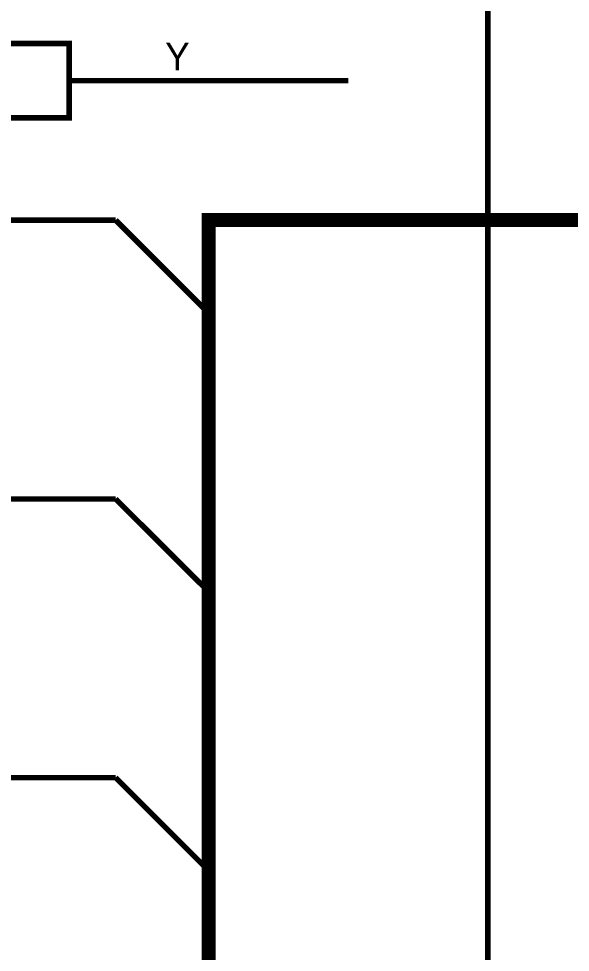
# Model space of a CAD drawing. Header units: millimetres. Extents: x 0 to 841, y 0 to 594.
# Drawn here: x 152.4 to 182, y 198.1 to 248.3 of the extents above; entities that cross this region are included whole.
import ezdxf

# ---------------------------------------------------------------- set-up
doc = ezdxf.new("R2010")
doc.units = ezdxf.units.MM
doc.layers.add('Sheet', color=255, linetype='Continuous')

msp = doc.modelspace()

# ---------------------------------------------------------------- linework, layer by layer
at = {"layer": 'Sheet'}
for points, const_width in [([(352.534, 279.991), (352.534, 324.991), (270.064, 324.991), (270.064, 279.991), (197.579, 279.991), (197.579, 237.491), (162.594, 237.491), (162.594, 202.494), (162.594, 202.494), (162.594, 187.489), (162.594, 187.489)], 0.749), ([(177.594, 274.989), (177.594, 134.986), (217.579, 134.986)], 0.3), ([(155.094, 244.994), (157.594, 244.994)], 0.3), ([(157.594, 244.994), (170.094, 244.994)], 0.3), ([(157.594, 237.491), (147.61, 237.491), (130.11, 237.491), (130.11, 241.499), (130.11, 241.499)], 0.3), ([(157.594, 237.491), (162.594, 232.489)], 0.3), ([(157.594, 222.486), (157.594, 222.486), (147.61, 222.486), (130.11, 222.486), (130.11, 226.494)], 0.3), ([(157.594, 222.486), (162.594, 217.5)], 0.3), ([(157.594, 207.496), (157.594, 207.496), (147.61, 207.496), (130.11, 207.496), (130.11, 211.488)], 0.3), ([(157.594, 207.496), (162.594, 202.494)], 0.3)]:
    msp.add_lwpolyline(points, dxfattribs=dict(at, const_width=const_width))
at = {"layer": 'Sheet', "const_width": 0.3}
msp.add_lwpolyline([(145.11, 246.998), (155.094, 246.998), (155.094, 242.99), (145.11, 242.99), (145.11, 246.998)], close=True, dxfattribs=at)

# ---------------------------------------------------------------- texts
at = {"layer": 'Sheet'}
msp.add_text('Y', height=1.491, dxfattribs=at).set_placement((160.25, 245.553))

doc.saveas('drawing.dxf')
